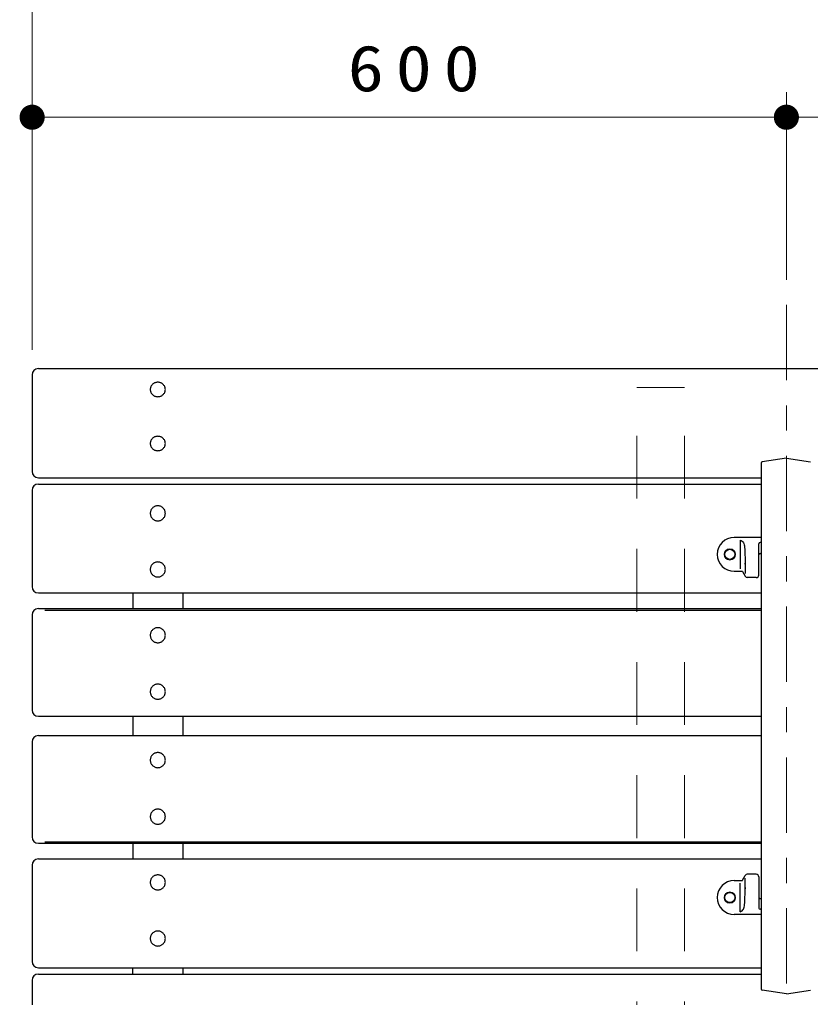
# Model space of a CAD drawing. Units: millimetres on the paper, scale 1:20. Extents: x -365 to 12, y -47 to 257.
# Drawn here: x -295.27 to -263.81, y 175.26 to 214.16 of the extents above; entities that cross this region are included whole.
import ezdxf

# ---------------------------------------------------------------- set-up
doc = ezdxf.new("R2010")
doc.units = ezdxf.units.MM
doc.linetypes.add('USER1', pattern=[4.5, 2.5, -2])
doc.linetypes.add('USER2', pattern=[6, 3, -1, 1, -1])
doc.layers.add('LY_1', color=7, linetype='Continuous', lineweight=25)
doc.styles.add('ＭＳ ゴシック', font='')
doc.styles.get('ＭＳ ゴシック').set_extended_font_data('MS Gothic')

# ---------------------------------------------------------------- blocks, each defined once
blk = doc.blocks.new('filled_dot')
at = {"color": 0, "linetype": 'Continuous', "lineweight": -2, "const_width": 1.25}
blk.add_lwpolyline([(-0.625, 0, 1), (0.625, 0, 1)], format="xyb", close=True, dxfattribs=at)

msp = doc.modelspace()

# ---------------------------------------------------------------- linework, layer by layer
at = {"layer": 'LY_1', "lineweight": 13}
for p, q in [((-294.767, 201.024), (-294.767, 221.274)), ((-294.767, 201.024), (-294.767, 211.274)), ((-264.767, 203.813), (-264.767, 211.274)), ((-294.767, 210.274), (-264.767, 210.274)), ((-264.767, 210.274), (-234.767, 210.274))]:
    msp.add_line(p, q, dxfattribs=at)
at = {"layer": 'LY_1', "linetype": 'USER2', "lineweight": 13}
msp.add_line((-264.767, 202.813), (-264.767, 169.313), dxfattribs=at)
at = {"layer": 'LY_1', "color": 4}
for p, q in [((-294.767, 200.024), (-294.767, 196.184)), ((-294.517, 200.274), (-205.017, 200.274)), ((-294.517, 195.934), (-265.767, 195.934)), ((-294.517, 195.682), (-265.767, 195.682)), ((-294.767, 195.432), (-294.767, 191.603)), ((-294.517, 191.353), (-265.767, 191.353)), ((-290.767, 191.353), (-290.767, 190.729)), ((-288.767, 191.353), (-288.767, 190.729)), ((-294.517, 190.729), (-265.767, 190.729)), ((-294.767, 190.479), (-294.767, 186.696)), ((-294.517, 186.446), (-265.767, 186.446)), ((-290.767, 186.446), (-290.767, 185.681)), ((-288.767, 186.446), (-288.767, 185.681)), ((-294.517, 185.681), (-265.767, 185.681)), ((-294.767, 185.431), (-294.767, 181.649)), ((-294.517, 181.399), (-265.767, 181.399)), ((-290.767, 181.399), (-290.767, 180.774)), ((-288.767, 181.399), (-288.767, 180.774)), ((-294.767, 180.524), (-294.767, 176.696)), ((-294.517, 180.774), (-265.767, 180.774)), ((-294.517, 176.446), (-265.767, 176.446)), ((-294.517, 176.193), (-265.767, 176.193)), ((-294.767, 175.943), (-294.767, 172.103))]:
    msp.add_line(p, q, dxfattribs=at)
at = {"layer": 'LY_1', "color": 4, "linetype": 'USER1', "lineweight": 13}
msp.add_line((-268.817, 199.524), (-270.717, 199.524), dxfattribs=at)
at = {"layer": 'LY_1', "linetype": 'USER1', "lineweight": 13}
for p, q in [((-270.717, 172.603), (-270.717, 199.524)), ((-268.817, 172.603), (-268.817, 199.524))]:
    msp.add_line(p, q, dxfattribs=at)
at = {"layer": 'LY_1'}
for p, q in [((-265.767, 196.52), (-265.767, 175.606)), ((-264.767, 196.713), (-265.725, 196.57)), ((-264.767, 196.713), (-263.81, 196.57)), ((-265.767, 193.563), (-266.842, 193.563)), ((-266.599, 193.452), (-266.599, 192.315)), ((-265.863, 192.063), (-265.863, 193.306)), ((-265.767, 193.356), (-265.813, 193.356)), ((-265.813, 192.92), (-265.767, 192.92)), ((-266.403, 192.538), (-266.403, 192.121)), ((-266.842, 192.213), (-266.528, 192.213)), ((-266.506, 192.2), (-266.409, 192.017)), ((-265.963, 191.963), (-266.32, 191.963)), ((-294.267, 190.671), (-265.767, 190.671)), ((-294.267, 181.456), (-265.767, 181.456)), ((-266.506, 179.927), (-266.409, 180.11)), ((-265.963, 180.163), (-266.32, 180.163)), ((-266.842, 179.913), (-266.528, 179.913)), ((-266.599, 178.675), (-266.599, 179.812)), ((-266.403, 179.588), (-266.403, 180.005)), ((-265.863, 180.063), (-265.863, 178.821)), ((-265.813, 179.206), (-265.767, 179.206)), ((-265.767, 178.563), (-266.842, 178.563)), ((-265.767, 178.771), (-265.813, 178.771)), ((-290.767, 176.193), (-290.767, 176.446)), ((-288.767, 176.446), (-288.767, 176.193)), ((-264.767, 175.413), (-265.725, 175.557)), ((-264.767, 175.413), (-263.81, 175.557))]:
    msp.add_line(p, q, dxfattribs=at)
at = {"layer": 'LY_1', "color": 4}
for points in [[(-289.467, 199.445), (-289.469, 199.47), (-289.472, 199.495), (-289.478, 199.519), (-289.485, 199.543), (-289.495, 199.566), (-289.508, 199.588), (-289.522, 199.609), (-289.538, 199.629), (-289.555, 199.648), (-289.575, 199.664), (-289.595, 199.68), (-289.617, 199.693), (-289.641, 199.705), (-289.665, 199.714), (-289.69, 199.722), (-289.715, 199.727), (-289.741, 199.73), (-289.767, 199.731), (-289.794, 199.73), (-289.819, 199.727), (-289.845, 199.722), (-289.87, 199.714), (-289.894, 199.705), (-289.917, 199.693), (-289.939, 199.68), (-289.96, 199.664), (-289.979, 199.648), (-289.997, 199.629), (-290.013, 199.609), (-290.027, 199.588), (-290.039, 199.566), (-290.049, 199.543), (-290.057, 199.519), (-290.063, 199.495), (-290.066, 199.47), (-290.067, 199.445), (-290.066, 199.42), (-290.063, 199.395), (-290.057, 199.371), (-290.049, 199.347), (-290.039, 199.324), (-290.027, 199.302), (-290.013, 199.281), (-289.997, 199.261), (-289.979, 199.243), (-289.96, 199.226), (-289.939, 199.21), (-289.917, 199.197), (-289.894, 199.186), (-289.87, 199.176), (-289.845, 199.168), (-289.819, 199.163), (-289.794, 199.16), (-289.767, 199.159), (-289.741, 199.16), (-289.715, 199.163), (-289.69, 199.168), (-289.665, 199.176), (-289.641, 199.186), (-289.617, 199.197), (-289.595, 199.21), (-289.575, 199.226), (-289.555, 199.243), (-289.538, 199.261), (-289.522, 199.281), (-289.508, 199.302), (-289.495, 199.324), (-289.485, 199.347), (-289.478, 199.371), (-289.472, 199.395), (-289.469, 199.42)], [(-289.467, 197.297), (-289.469, 197.322), (-289.472, 197.347), (-289.478, 197.371), (-289.485, 197.395), (-289.495, 197.418), (-289.508, 197.44), (-289.522, 197.461), (-289.538, 197.481), (-289.555, 197.5), (-289.575, 197.517), (-289.595, 197.532), (-289.617, 197.545), (-289.641, 197.557), (-289.665, 197.566), (-289.69, 197.574), (-289.715, 197.579), (-289.741, 197.582), (-289.767, 197.584), (-289.794, 197.582), (-289.819, 197.579), (-289.845, 197.574), (-289.87, 197.566), (-289.894, 197.557), (-289.917, 197.545), (-289.939, 197.532), (-289.96, 197.517), (-289.979, 197.5), (-289.997, 197.481), (-290.013, 197.461), (-290.027, 197.44), (-290.039, 197.418), (-290.049, 197.395), (-290.057, 197.371), (-290.063, 197.347), (-290.066, 197.322), (-290.067, 197.297), (-290.066, 197.272), (-290.063, 197.247), (-290.057, 197.223), (-290.049, 197.199), (-290.039, 197.176), (-290.027, 197.154), (-290.013, 197.133), (-289.997, 197.113), (-289.979, 197.095), (-289.96, 197.078), (-289.939, 197.063), (-289.917, 197.049), (-289.894, 197.038), (-289.87, 197.028), (-289.845, 197.021), (-289.819, 197.015), (-289.794, 197.012), (-289.767, 197.011), (-289.741, 197.012), (-289.715, 197.015), (-289.69, 197.021), (-289.665, 197.028), (-289.641, 197.038), (-289.617, 197.049), (-289.595, 197.063), (-289.575, 197.078), (-289.555, 197.095), (-289.538, 197.113), (-289.522, 197.133), (-289.508, 197.154), (-289.495, 197.176), (-289.485, 197.199), (-289.478, 197.223), (-289.472, 197.247), (-289.469, 197.272)], [(-289.467, 194.519), (-289.469, 194.545), (-289.472, 194.571), (-289.478, 194.596), (-289.485, 194.621), (-289.495, 194.645), (-289.508, 194.668), (-289.522, 194.69), (-289.538, 194.71), (-289.555, 194.729), (-289.575, 194.747), (-289.595, 194.763), (-289.617, 194.777), (-289.641, 194.789), (-289.665, 194.799), (-289.69, 194.807), (-289.715, 194.812), (-289.741, 194.816), (-289.767, 194.817), (-289.794, 194.816), (-289.819, 194.812), (-289.845, 194.807), (-289.87, 194.799), (-289.894, 194.789), (-289.917, 194.777), (-289.939, 194.763), (-289.96, 194.747), (-289.979, 194.729), (-289.997, 194.71), (-290.013, 194.69), (-290.027, 194.668), (-290.039, 194.645), (-290.049, 194.621), (-290.057, 194.596), (-290.063, 194.571), (-290.066, 194.545), (-290.067, 194.519), (-290.066, 194.493), (-290.063, 194.467), (-290.057, 194.442), (-290.049, 194.417), (-290.039, 194.393), (-290.027, 194.37), (-290.013, 194.348), (-289.997, 194.328), (-289.979, 194.309), (-289.96, 194.291), (-289.939, 194.275), (-289.917, 194.261), (-289.894, 194.249), (-289.87, 194.239), (-289.845, 194.232), (-289.819, 194.226), (-289.794, 194.223), (-289.767, 194.221), (-289.741, 194.223), (-289.715, 194.226), (-289.69, 194.232), (-289.665, 194.239), (-289.641, 194.249), (-289.617, 194.261), (-289.595, 194.275), (-289.575, 194.291), (-289.555, 194.309), (-289.538, 194.328), (-289.522, 194.348), (-289.508, 194.37), (-289.495, 194.393), (-289.485, 194.417), (-289.478, 194.442), (-289.472, 194.467), (-289.469, 194.493)], [(-289.467, 192.287), (-289.469, 192.313), (-289.472, 192.338), (-289.478, 192.364), (-289.485, 192.389), (-289.495, 192.413), (-289.508, 192.436), (-289.522, 192.457), (-289.538, 192.478), (-289.555, 192.497), (-289.575, 192.515), (-289.595, 192.531), (-289.617, 192.545), (-289.641, 192.557), (-289.665, 192.566), (-289.69, 192.574), (-289.715, 192.58), (-289.741, 192.583), (-289.767, 192.584), (-289.794, 192.583), (-289.819, 192.58), (-289.845, 192.574), (-289.87, 192.566), (-289.894, 192.557), (-289.917, 192.545), (-289.939, 192.531), (-289.96, 192.515), (-289.979, 192.497), (-289.997, 192.478), (-290.013, 192.457), (-290.027, 192.436), (-290.039, 192.413), (-290.049, 192.389), (-290.057, 192.364), (-290.063, 192.338), (-290.066, 192.313), (-290.067, 192.287), (-290.066, 192.261), (-290.063, 192.235), (-290.057, 192.21), (-290.049, 192.185), (-290.039, 192.161), (-290.027, 192.138), (-290.013, 192.116), (-289.997, 192.095), (-289.979, 192.076), (-289.96, 192.059), (-289.939, 192.043), (-289.917, 192.029), (-289.894, 192.017), (-289.87, 192.007), (-289.845, 191.999), (-289.819, 191.994), (-289.794, 191.99), (-289.767, 191.989), (-289.741, 191.99), (-289.715, 191.994), (-289.69, 191.999), (-289.665, 192.007), (-289.641, 192.017), (-289.617, 192.029), (-289.595, 192.043), (-289.575, 192.059), (-289.555, 192.076), (-289.538, 192.095), (-289.522, 192.116), (-289.508, 192.138), (-289.495, 192.161), (-289.485, 192.185), (-289.478, 192.21), (-289.472, 192.235), (-289.469, 192.261)], [(-289.467, 189.672), (-289.469, 189.698), (-289.472, 189.724), (-289.478, 189.75), (-289.485, 189.775), (-289.495, 189.799), (-289.508, 189.822), (-289.522, 189.844), (-289.538, 189.865), (-289.555, 189.884), (-289.575, 189.902), (-289.595, 189.918), (-289.617, 189.932), (-289.641, 189.944), (-289.665, 189.954), (-289.69, 189.962), (-289.715, 189.967), (-289.741, 189.971), (-289.767, 189.972), (-289.794, 189.971), (-289.819, 189.967), (-289.845, 189.962), (-289.87, 189.954), (-289.894, 189.944), (-289.917, 189.932), (-289.939, 189.918), (-289.96, 189.902), (-289.979, 189.884), (-289.997, 189.865), (-290.013, 189.844), (-290.027, 189.822), (-290.039, 189.799), (-290.049, 189.775), (-290.057, 189.75), (-290.063, 189.724), (-290.066, 189.698), (-290.067, 189.672), (-290.066, 189.646), (-290.063, 189.62), (-290.057, 189.595), (-290.049, 189.57), (-290.039, 189.546), (-290.027, 189.522), (-290.013, 189.5), (-289.997, 189.48), (-289.979, 189.46), (-289.96, 189.443), (-289.939, 189.427), (-289.917, 189.413), (-289.894, 189.401), (-289.87, 189.391), (-289.845, 189.383), (-289.819, 189.377), (-289.794, 189.374), (-289.767, 189.373), (-289.741, 189.374), (-289.715, 189.377), (-289.69, 189.383), (-289.665, 189.391), (-289.641, 189.401), (-289.617, 189.413), (-289.595, 189.427), (-289.575, 189.443), (-289.555, 189.46), (-289.538, 189.48), (-289.522, 189.5), (-289.508, 189.522), (-289.495, 189.546), (-289.485, 189.57), (-289.478, 189.595), (-289.472, 189.62), (-289.469, 189.646)], [(-289.467, 187.424), (-289.469, 187.45), (-289.472, 187.476), (-289.478, 187.502), (-289.485, 187.527), (-289.495, 187.551), (-289.508, 187.574), (-289.522, 187.596), (-289.538, 187.617), (-289.555, 187.636), (-289.575, 187.654), (-289.595, 187.67), (-289.617, 187.684), (-289.641, 187.696), (-289.665, 187.706), (-289.69, 187.714), (-289.715, 187.72), (-289.741, 187.723), (-289.767, 187.724), (-289.794, 187.723), (-289.819, 187.72), (-289.845, 187.714), (-289.87, 187.706), (-289.894, 187.696), (-289.917, 187.684), (-289.939, 187.67), (-289.96, 187.654), (-289.979, 187.636), (-289.997, 187.617), (-290.013, 187.596), (-290.027, 187.574), (-290.039, 187.551), (-290.049, 187.527), (-290.057, 187.502), (-290.063, 187.476), (-290.066, 187.45), (-290.067, 187.424), (-290.066, 187.398), (-290.063, 187.372), (-290.057, 187.347), (-290.049, 187.322), (-290.039, 187.298), (-290.027, 187.274), (-290.013, 187.252), (-289.997, 187.232), (-289.979, 187.212), (-289.96, 187.195), (-289.939, 187.179), (-289.917, 187.165), (-289.894, 187.153), (-289.87, 187.143), (-289.845, 187.135), (-289.819, 187.129), (-289.794, 187.126), (-289.767, 187.125), (-289.741, 187.126), (-289.715, 187.129), (-289.69, 187.135), (-289.665, 187.143), (-289.641, 187.153), (-289.617, 187.165), (-289.595, 187.179), (-289.575, 187.195), (-289.555, 187.212), (-289.538, 187.232), (-289.522, 187.252), (-289.508, 187.274), (-289.495, 187.298), (-289.485, 187.322), (-289.478, 187.347), (-289.472, 187.372), (-289.469, 187.398)], [(-289.467, 184.703), (-289.469, 184.729), (-289.472, 184.755), (-289.478, 184.781), (-289.485, 184.806), (-289.495, 184.83), (-289.508, 184.853), (-289.522, 184.875), (-289.538, 184.896), (-289.555, 184.915), (-289.575, 184.933), (-289.595, 184.949), (-289.617, 184.963), (-289.641, 184.975), (-289.665, 184.985), (-289.69, 184.993), (-289.715, 184.998), (-289.741, 185.002), (-289.767, 185.003), (-289.794, 185.002), (-289.819, 184.998), (-289.845, 184.993), (-289.87, 184.985), (-289.894, 184.975), (-289.917, 184.963), (-289.939, 184.949), (-289.96, 184.933), (-289.979, 184.915), (-289.997, 184.896), (-290.013, 184.875), (-290.027, 184.853), (-290.039, 184.83), (-290.049, 184.806), (-290.057, 184.781), (-290.063, 184.755), (-290.066, 184.729), (-290.067, 184.703), (-290.066, 184.677), (-290.063, 184.651), (-290.057, 184.626), (-290.049, 184.601), (-290.039, 184.576), (-290.027, 184.553), (-290.013, 184.531), (-289.997, 184.51), (-289.979, 184.491), (-289.96, 184.474), (-289.939, 184.458), (-289.917, 184.444), (-289.894, 184.432), (-289.87, 184.422), (-289.845, 184.414), (-289.819, 184.408), (-289.794, 184.405), (-289.767, 184.403), (-289.741, 184.405), (-289.715, 184.408), (-289.69, 184.414), (-289.665, 184.422), (-289.641, 184.432), (-289.617, 184.444), (-289.595, 184.458), (-289.575, 184.474), (-289.555, 184.491), (-289.538, 184.51), (-289.522, 184.531), (-289.508, 184.553), (-289.495, 184.576), (-289.485, 184.601), (-289.478, 184.626), (-289.472, 184.651), (-289.469, 184.677)], [(-289.467, 182.455), (-289.469, 182.481), (-289.472, 182.507), (-289.478, 182.533), (-289.485, 182.558), (-289.495, 182.582), (-289.508, 182.605), (-289.522, 182.627), (-289.538, 182.648), (-289.555, 182.667), (-289.575, 182.685), (-289.595, 182.701), (-289.617, 182.715), (-289.641, 182.727), (-289.665, 182.737), (-289.69, 182.745), (-289.715, 182.75), (-289.741, 182.754), (-289.767, 182.755), (-289.794, 182.754), (-289.819, 182.75), (-289.845, 182.745), (-289.87, 182.737), (-289.894, 182.727), (-289.917, 182.715), (-289.939, 182.701), (-289.96, 182.685), (-289.979, 182.667), (-289.997, 182.648), (-290.013, 182.627), (-290.027, 182.605), (-290.039, 182.582), (-290.049, 182.558), (-290.057, 182.533), (-290.063, 182.507), (-290.066, 182.481), (-290.067, 182.455), (-290.066, 182.429), (-290.063, 182.403), (-290.057, 182.378), (-290.049, 182.353), (-290.039, 182.329), (-290.027, 182.305), (-290.013, 182.283), (-289.997, 182.263), (-289.979, 182.243), (-289.96, 182.226), (-289.939, 182.21), (-289.917, 182.196), (-289.894, 182.184), (-289.87, 182.174), (-289.845, 182.166), (-289.819, 182.16), (-289.794, 182.157), (-289.767, 182.155), (-289.741, 182.157), (-289.715, 182.16), (-289.69, 182.166), (-289.665, 182.174), (-289.641, 182.184), (-289.617, 182.196), (-289.595, 182.21), (-289.575, 182.226), (-289.555, 182.243), (-289.538, 182.263), (-289.522, 182.283), (-289.508, 182.305), (-289.495, 182.329), (-289.485, 182.353), (-289.478, 182.378), (-289.472, 182.403), (-289.469, 182.429)], [(-289.467, 179.841), (-289.469, 179.867), (-289.472, 179.892), (-289.478, 179.918), (-289.485, 179.943), (-289.495, 179.967), (-289.508, 179.99), (-289.522, 180.011), (-289.538, 180.032), (-289.555, 180.051), (-289.575, 180.069), (-289.595, 180.085), (-289.617, 180.098), (-289.641, 180.11), (-289.665, 180.12), (-289.69, 180.128), (-289.715, 180.134), (-289.741, 180.137), (-289.767, 180.138), (-289.794, 180.137), (-289.819, 180.134), (-289.845, 180.128), (-289.87, 180.12), (-289.894, 180.11), (-289.917, 180.098), (-289.939, 180.085), (-289.96, 180.069), (-289.979, 180.051), (-289.997, 180.032), (-290.013, 180.011), (-290.027, 179.99), (-290.039, 179.967), (-290.049, 179.943), (-290.057, 179.918), (-290.063, 179.892), (-290.066, 179.867), (-290.067, 179.841), (-290.066, 179.815), (-290.063, 179.789), (-290.057, 179.764), (-290.049, 179.739), (-290.039, 179.715), (-290.027, 179.692), (-290.013, 179.67), (-289.997, 179.649), (-289.979, 179.63), (-289.96, 179.613), (-289.939, 179.597), (-289.917, 179.583), (-289.894, 179.571), (-289.87, 179.561), (-289.845, 179.553), (-289.819, 179.548), (-289.794, 179.544), (-289.767, 179.543), (-289.741, 179.544), (-289.715, 179.548), (-289.69, 179.553), (-289.665, 179.561), (-289.641, 179.571), (-289.617, 179.583), (-289.595, 179.597), (-289.575, 179.613), (-289.555, 179.63), (-289.538, 179.649), (-289.522, 179.67), (-289.508, 179.692), (-289.495, 179.715), (-289.485, 179.739), (-289.478, 179.764), (-289.472, 179.789), (-289.469, 179.815)], [(-289.467, 177.609), (-289.469, 177.634), (-289.472, 177.66), (-289.478, 177.686), (-289.485, 177.71), (-289.495, 177.734), (-289.508, 177.757), (-289.522, 177.779), (-289.538, 177.8), (-289.555, 177.819), (-289.575, 177.837), (-289.595, 177.852), (-289.617, 177.866), (-289.641, 177.878), (-289.665, 177.888), (-289.69, 177.896), (-289.715, 177.902), (-289.741, 177.905), (-289.767, 177.906), (-289.794, 177.905), (-289.819, 177.902), (-289.845, 177.896), (-289.87, 177.888), (-289.894, 177.878), (-289.917, 177.866), (-289.939, 177.852), (-289.96, 177.837), (-289.979, 177.819), (-289.997, 177.8), (-290.013, 177.779), (-290.027, 177.757), (-290.039, 177.734), (-290.049, 177.71), (-290.057, 177.686), (-290.063, 177.66), (-290.066, 177.634), (-290.067, 177.609), (-290.066, 177.583), (-290.063, 177.557), (-290.057, 177.531), (-290.049, 177.507), (-290.039, 177.483), (-290.027, 177.46), (-290.013, 177.438), (-289.997, 177.417), (-289.979, 177.398), (-289.96, 177.381), (-289.939, 177.365), (-289.917, 177.351), (-289.894, 177.339), (-289.87, 177.329), (-289.845, 177.321), (-289.819, 177.315), (-289.794, 177.312), (-289.767, 177.311), (-289.741, 177.312), (-289.715, 177.315), (-289.69, 177.321), (-289.665, 177.329), (-289.641, 177.339), (-289.617, 177.351), (-289.595, 177.365), (-289.575, 177.381), (-289.555, 177.398), (-289.538, 177.417), (-289.522, 177.438), (-289.508, 177.46), (-289.495, 177.483), (-289.485, 177.507), (-289.478, 177.531), (-289.472, 177.557), (-289.469, 177.583)]]:
    msp.add_lwpolyline(points, close=True, dxfattribs=at)
at = {"layer": 'LY_1'}
for points in [[(-266.599, 193.452), (-266.562, 193.433), (-266.527, 193.41), (-266.497, 193.383), (-266.472, 193.351), (-266.454, 193.314), (-266.442, 193.272), (-266.434, 193.223), (-266.429, 193.167), (-266.424, 193.099), (-266.419, 193.023), (-266.416, 192.942), (-266.413, 192.861), (-266.41, 192.781), (-266.408, 192.705), (-266.407, 192.636), (-266.405, 192.578), (-266.404, 192.533), (-266.404, 192.503), (-266.403, 192.492), (-266.403, 192.503), (-266.403, 192.538)], [(-266.599, 178.675), (-266.562, 178.693), (-266.527, 178.716), (-266.497, 178.743), (-266.472, 178.776), (-266.454, 178.813), (-266.442, 178.855), (-266.434, 178.903), (-266.429, 178.959), (-266.424, 179.028), (-266.419, 179.104), (-266.416, 179.184), (-266.413, 179.266), (-266.41, 179.346), (-266.408, 179.422), (-266.407, 179.49), (-266.405, 179.549), (-266.404, 179.594), (-266.404, 179.624), (-266.403, 179.634), (-266.403, 179.624), (-266.403, 179.588)]]:
    msp.add_lwpolyline(points, dxfattribs=at)
at = {"layer": 'LY_1', "lineweight": 13}
for centre in [(-267.017, 192.888), (-267.017, 179.238)]:
    msp.add_circle(centre, 0.225, dxfattribs=at)
at = {"layer": 'LY_1'}
for centre in [(-267.017, 192.888), (-267.017, 179.238)]:
    msp.add_circle(centre, 0.2, dxfattribs=at)
at = {"layer": 'LY_1', "color": 4}
for centre, start, end in [((-294.517, 200.024), 90, 180), ((-294.517, 196.184), 180, 270), ((-294.517, 195.432), 90, 180), ((-294.517, 191.603), 180, 270), ((-294.517, 190.479), 90, 180), ((-294.517, 186.696), 180, 270), ((-294.517, 185.431), 90, 180), ((-294.517, 181.649), 180, 270), ((-294.517, 180.524), 90, 180), ((-294.517, 176.696), 180, 270), ((-294.517, 175.943), 90, 180)]:
    msp.add_arc(centre, 0.25, start, end, dxfattribs=at)
at = {"layer": 'LY_1'}
for centre, radius, start, end in [((-265.717, 196.52), 0.05, 98.5308, 180), ((-266.842, 192.888), 0.675, 90, 270), ((-265.813, 193.306), 0.05, 90, 180), ((-265.813, 192.87), 0.05, 90, 180), ((-266.528, 192.188), 0.025, 27.8675, 90), ((-266.32, 192.063), 0.1, 207.8675, 270), ((-265.963, 192.063), 0.1, 270, 0), ((-266.32, 180.063), 0.1, 90, 152.1325), ((-265.963, 180.063), 0.1, 0, 90), ((-266.842, 179.238), 0.675, 90, 270), ((-266.528, 179.938), 0.025, 270, 332.1325), ((-265.813, 179.256), 0.05, 180, 270), ((-265.813, 178.821), 0.05, 180, 270), ((-265.717, 175.606), 0.05, 180, 261.4692)]:
    msp.add_arc(centre, radius, start, end, dxfattribs=at)

# ---------------------------------------------------------------- block references
at = {"layer": 'LY_1', "lineweight": 13, "xscale": 0.4, "yscale": 0.4}
for p in [(-294.767, 210.274), (-264.767, 210.274)]:
    msp.add_blockref('filled_dot', p, dxfattribs=at)
at = {"layer": 'LY_1', "lineweight": 13, "xscale": 0.4, "yscale": 0.4, "rotation": 180}
msp.add_blockref('filled_dot', (-264.767, 210.274), dxfattribs=at)

# ---------------------------------------------------------------- texts
at = {"layer": 'LY_1', "insert": (-279.351, 211.274), "char_height": 1.833, "attachment_point": 8, "style": 'ＭＳ ゴシック'}
msp.add_mtext('\\T1.33;\\W1.15;600', dxfattribs=at)

doc.saveas('drawing.dxf')
